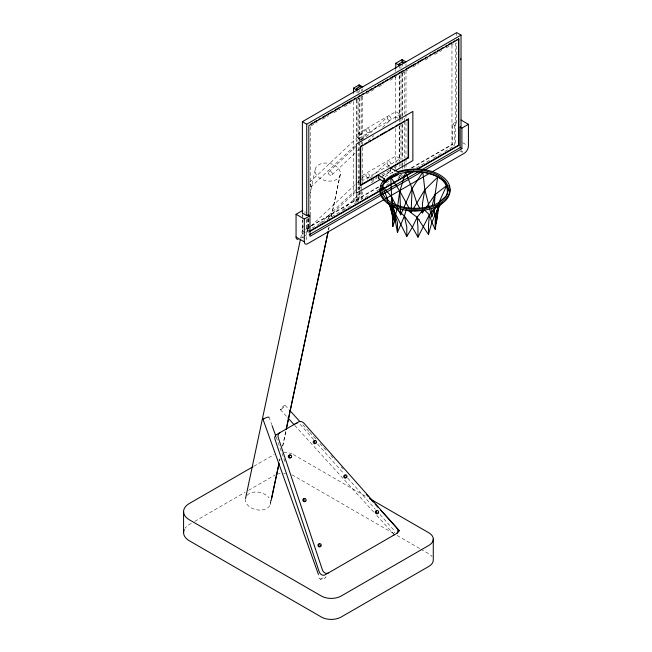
<?xml version="1.0" encoding="UTF-8"?>
<svg xmlns="http://www.w3.org/2000/svg" width="652" height="652" viewBox="0 0 652 652"><rect width="100%" height="100%" fill="white"/><g stroke="black" fill="none" stroke-linecap="round" stroke-linejoin="round"><path stroke-width="0.49" stroke-dasharray="3.26 2.44" d="M300.694 238.159L303.27 225.967M309.749 195.421L315.486 168.322M279.561 460.809L279.985 458.821M282.723 445.903L285.886 430.996M328.429 230.221L329.064 227.238M331.379 216.309L340.434 173.571M270.246 504.811L271.085 500.834M279.512 461.078L279.936 459.089M282.675 446.172L285.829 431.265M328.592 229.496L329.015 227.507M331.33 216.578L339.969 175.828A12.861 8.835 12 0 0 324.582 163.073A12.861 8.835 12 0 0 318.641 177.32A12.861 8.835 12 0 0 339.969 175.828M268.192 416.987L268.999 417.011L268.037 417.647M320.148 579.253C334.688 571.885 317.744 585.309 318.779 575.414M309.79 182.12L366.351 129.039M310.694 187.124L355.503 145.078M360.646 140.253L369.464 131.981M328.812 171.949L356.725 145.755M366.277 136.798L387.581 116.806M331.925 174.891L356.905 151.451M357.638 150.767L359.105 149.389M367.924 141.117L373.8 135.6M382.61 127.327L390.695 119.748M307.508 229.325L310.442 226.57M311.175 225.877L356.717 183.139M357.451 182.446L361.127 179.007M361.86 178.314L366.269 174.182M320.165 223.302L356.897 188.835M357.63 188.143L359.097 186.765M367.182 179.186L369.382 177.116M328.616 217.149L355.055 192.332M357.997 189.577L360.931 186.814M370.483 177.857L387.378 161.998M342.015 210.433L361.11 192.511M371.395 182.862L377.272 177.352M387.557 167.694L390.491 164.94M310.996 125.926L317.141 122.372M322.414 119.332L328.559 115.787M333.824 112.747L339.977 109.194M344.362 106.659L351.387 102.608M355.78 100.074L362.805 96.015M366.318 93.986L374.215 89.422M378.608 86.887L383.873 83.847M390.026 80.302L396.171 76.749M401.436 73.709L407.582 70.163M412.855 67.115L419 63.57M425.145 60.025L430.418 56.977M434.802 54.442L441.828 50.391M446.221 47.857L453.246 43.798M360.996 139.618L358.722 138.305L358.722 133.057L395.748 111.679L400.295 114.304L400.295 118.68M358.722 138.305L400.295 114.304M361.371 175.999L358.722 177.531L358.722 182.78L361.371 181.248M362.251 175.494L395.748 156.154L400.295 158.778L362.251 180.743M411.754 168.053L452.341 144.622L452.341 124.043L457.557 121.036M452.341 124.043L454.517 125.298L456.685 124.043L456.685 42.763M371.208 180.824L376.489 177.768M381.779 174.712L390.597 169.626M394.126 167.588L396.766 166.064M382.447 175.893L390.206 171.411L393.042 173.049M378.576 178.632L380.295 177.637M381.159 177.14L390.638 171.663L390.638 168.151M385.039 176.668L393.735 171.647M353.531 101.378L353.531 200.164L359.162 196.912L362.634 198.925L362.634 191.941M307.076 218.95L307.076 228.07L310.58 226.048M311.452 225.543L379.382 186.325M411.192 167.955L451.958 144.426L454.566 145.926M305.462 229.422L310.751 226.366M311.632 225.861L378.975 186.977M386.025 182.91L389.554 180.873M356.432 194.386L356.432 200.498L359.912 198.493L361.648 199.496L361.648 190.482M401.819 174.288L399.211 175.795L400.956 176.798L403.564 175.298M302.381 233.709L307.63 230.678M312.039 228.135L339.374 212.356M342.903 210.319L350.841 205.739M354.362 203.701L356.131 202.682M353.531 200.164L357.011 202.169L358.168 201.501L358.168 193.505M365.283 197.393L367.924 195.869M376.742 190.783L379.382 189.251M386.44 185.184L389.081 183.652M397.899 178.566L399.66 177.548L399.66 175.592M416.579 167.784L429.815 160.139M433.344 158.102L441.282 153.522M444.811 151.484L452.749 146.896M301.118 237.956L302.878 236.937M303.759 236.431L308.151 233.889M253.84 466.253L274.117 454.55M191.248 523.393L189.479 524.412A20.163 11.638 0 0 0 185.111 528.185M194.769 521.356L245.022 492.341M248.551 490.304L274.117 475.544A13.57 7.832 0 0 1 275.454 474.868M462.643 142.69L466.775 145.078M461.037 150.547L462.773 151.557M460.084 150.946L462.561 152.372M395.748 116.928L398.022 118.24M358.722 133.057L363.27 135.681L363.27 140.05M395.748 161.403L397.264 162.275M398.209 176.708L399.66 177.548M360.238 178.403L363.27 180.156L363.27 181.9M356.432 200.498L358.168 201.501M307.076 228.07L308.812 229.072M304.989 232.21L302.813 230.955L302.813 220.172M304.989 238.632L302.381 237.132L302.381 217.841M293.302 454.55L366.277 496.677M393.531 533.409L293.302 475.544A13.57 7.832 0 0 0 291.974 474.868M397.052 535.439L419.904 548.642M420.784 549.147L428.698 553.711A15.648 9.03 0 0 1 432.089 556.645M285.063 405.275L289.17 409.774M302.838 424.778L308.991 431.526M309.676 432.276L315.829 439.032M319.928 443.531L326.082 450.287M330.866 455.536L334.965 460.035M341.118 466.791L343.172 469.041M280.376 409.643L287.214 417.141M294.728 425.397L374.028 512.423M376.766 515.422L393.857 534.175M313.571 439.529L300.817 425.128A5.192 4.238 60 0 0 299.081 423.792M317.597 444.077L343.775 473.629M347.809 478.177L375.332 509.245M380.026 514.542L393.449 529.701A3.945 3.219 60 0 1 394.639 532.928M268.999 417.011L271.745 424.68M276.195 437.15L285.103 462.081M456.685 32.6L456.685 35.648M455.438 43.056L455.438 145.42M454.517 125.298L454.517 145.877M451.958 45.086L451.958 144.426M405.992 63.766L405.992 65.665M405.992 70.612L405.992 113.179M405.992 114.198L405.992 118.248M405.992 122.307L405.992 157.784M405.992 158.795L405.992 162.853M405.992 163.864L405.992 168.933M404.427 71.508L404.427 114.084M404.427 118.134L404.427 120.164M404.427 121.182L404.427 157.67M404.427 161.729L404.427 163.75M404.427 164.769L404.427 168.819M402.692 62.788L402.692 66.863M402.692 72.967L402.692 115.738M402.692 116.757L402.692 119.813M402.692 123.888L402.692 158.517M402.692 162.584L402.692 164.622M402.692 165.641L402.692 168.697M402.08 72.853L402.08 115.624M402.08 124.785L402.08 159.414M402.08 163.489L402.08 167.564M400.956 66.675L400.956 68.574M400.956 74.532L400.956 117.107M400.956 118.118L400.956 122.177M400.956 123.187L400.956 159.683M400.956 163.733L400.956 165.763M400.956 174.85L400.956 176.798M399.66 66.471L399.66 68.37M399.66 75.273L399.66 119.878M399.66 125.958L399.66 160.425M399.66 164.483L399.66 166.505M399.211 75.999L399.211 117.751M399.211 118.77L399.211 121.826M399.211 125.893L399.211 161.541M395.748 69.373L395.748 71.41M395.748 76.504L395.748 122.331M395.748 128.444L395.748 163.065M395.748 167.14L395.748 169.178M390.206 169.659L390.206 171.411M362.634 88.802L362.634 90.701M362.634 96.651L362.634 141.256M362.634 142.266L362.634 146.325M362.634 147.336L362.634 182.813M361.648 89.373L361.648 91.272M361.648 97.221L361.648 139.797M361.648 140.808L361.648 143.856M361.648 186.423L361.648 189.471M359.912 97.67L359.912 142.478M359.912 143.497L359.912 145.535M359.912 186.268L359.912 198.493M359.162 89.984L359.162 92.022M359.162 98.134L359.162 140.905M359.162 141.924L359.162 189.789M359.162 190.808L359.162 196.912M358.168 91.378L358.168 93.277M358.168 96.186L358.168 140.791M358.168 141.802L358.168 189.447M357.011 91.101L357.011 93M357.011 99.903L357.011 141.46M357.011 194.174L357.011 202.169M356.432 99.674L356.432 141.427M310.556 126.708L310.556 214.875M308.812 218.909L308.812 230.058M308.38 218.656L308.38 229.806M308.225 218.697L308.225 231.436M307.948 218.412L307.948 231.582M306.725 219.642L306.725 239.643M304.989 211.631L304.989 213.514M302.813 215.274L302.813 219.194M302.381 213.131L302.381 216.896M270.319 500.198A12.861 8.835 12 0 1 259.52 510.1A12.861 8.835 12 0 1 245.299 499.562M247.075 495.3A12.861 8.835 12 0 1 269.089 497.892M276.929 474.297A13.57 7.832 0 0 1 280.197 473.515M283.71 473.254A13.57 7.832 0 0 1 285.478 473.319M283.71 452.252A13.57 7.832 0 0 1 291.974 453.873M309.855 184.019A2.143 1.736 46.8 0 1 311.077 186.032A2.143 1.736 46.8 0 1 309.912 187.58M308.844 232.65A2.143 1.736 46.8 0 1 308.355 232.43M307.907 232.096A2.143 1.736 46.8 0 1 307.182 229.936A2.143 1.736 46.8 0 1 308.779 228.836M328.258 218.493A2.143 1.736 46.8 0 1 330.393 216.757M328.461 173.302A2.143 1.736 46.8 0 0 331.575 175.176A2.143 1.736 46.8 0 0 331.086 171.786A2.143 1.736 46.8 0 0 328.461 173.302M387.223 118.151A2.143 1.736 46.8 0 0 390.344 120.033A2.143 1.736 46.8 0 0 389.847 116.643A2.143 1.736 46.8 0 0 387.223 118.151M365.992 130.392A2.143 1.736 46.8 0 0 369.113 132.266A2.143 1.736 46.8 0 0 368.616 128.876A2.143 1.736 46.8 0 0 365.992 130.392M365.911 175.527A2.143 1.736 46.8 0 0 369.032 177.401A2.143 1.736 46.8 0 0 368.535 174.011A2.143 1.736 46.8 0 0 365.911 175.527M281.419 409.138A3.211 0.481 -42.3 0 0 285.111 405.397A3.211 0.481 -42.3 0 0 281.631 407.842A3.211 0.481 -42.3 0 0 281.419 409.138M387.019 163.35A2.143 1.736 46.8 0 0 390.14 165.225A2.143 1.736 46.8 0 0 389.643 161.835A2.143 1.736 46.8 0 0 387.019 163.35"/><path stroke-width="0.98" d="M447.117 194.516C450.393 174.019 420.214 170.001 405.642 172.242L412.105 188.518L411.249 208.387M434.248 207.426L434.069 210.384L436.392 222.878L438.291 205.111M434.371 205.461L435.031 194.63L437.704 177.124L424.851 189.765L413.792 208.037M437.158 205.657L429.391 214.712L428.503 225.038L428.503 234.573L417.109 217.312L407.924 210.352M397.655 205.902L399.823 191.117L405.642 172.242M424.297 209.805L429.391 214.712L431.852 222.422L435.202 229.349L439.236 204.565M403.857 207.548L412.105 188.518L422.822 172.161L424.851 189.765L422.431 203.4L422.431 208.167M245.511 498.568L300.327 239.879M271.558 498.576L278.722 464.786M286.301 429.008L328.013 232.21M271.085 500.834L279.089 463.067M286.252 429.277L328.168 231.484M442.007 202.633L437.639 208.966L435.202 219.814L435.202 229.349M380.344 188.925L379.945 190.677A35.037 20.228 0 0 0 405.911 210.221M380.939 186.301L381.135 185.445M432.252 205.453L435.031 194.63L446.653 185.592L438.69 203.188M406.392 209.186L404.362 216.065L397.467 232.414L395.145 219.911L389.497 204.239L394.02 220.017L397.361 207.874L400.711 214.793L403.066 209.357M428.503 234.573L431.852 222.422L437.639 208.966M438.609 205.51L436.392 213.343L436.392 222.878M391.909 204.769L392.822 226.488L395.145 219.911L394.183 211.199L391.844 205.103M424.851 189.765L431.746 216.961L434.069 210.384L437.15 205.584M422.398 210.596L417.109 217.312L412.374 227.263L406.783 236.431L394.183 211.199L387.459 202.259M392.936 205.543L404.362 216.065L412.374 227.263L417.965 237.165L429.391 214.712M410.295 210.441L411.249 212.202L412.268 210.531M421.029 210.457L422.431 212.935L424.721 209.61M425.87 207.947L435.031 194.63M384.46 182.747L385.544 181.199M318.437 574.461L262.943 419.106L267.581 417.125M439.717 201.59L446.196 196.122M386.294 180.628L390.76 177.205L399.823 191.117L409.342 208.689M384.639 182.568L390.206 178.379L397.467 175.168M395.748 68.354L395.748 63.268L402.08 59.609L405.992 61.867M353.531 93.236L353.531 88.142L359.162 84.89L362.634 86.903M356.432 90.514L356.432 88.476L359.912 86.463L361.648 87.474M399.211 65.811L399.211 63.774L402.692 61.769L404.427 62.771M421.502 171.965L309.961 236.358L309.961 215.779L308.225 214.777L306.725 215.641L302.381 213.131L302.381 121.688L456.685 32.6L461.037 35.11L461.037 126.553L460.165 127.058L460.165 147.637L421.518 169.944M302.381 121.688L306.725 124.198L461.037 35.11M311.012 123.88L312.773 122.869M314.525 121.859L317.157 120.335M318.909 119.324L320.67 118.305M322.422 117.295L325.055 115.771M326.815 114.76L332.96 111.215M334.712 110.196L339.977 107.156M342.61 105.64L352.267 100.066M354.028 99.047L355.78 98.036M358.413 96.512L360.165 95.502M361.925 94.491L363.677 93.472M366.31 91.956L368.07 90.938M369.823 89.927L372.455 88.411M374.215 87.392L375.968 86.382M377.72 85.363L380.36 83.847M382.113 82.837L383.865 81.818M385.625 80.807L388.258 79.283M390.01 78.273L396.155 74.727M397.916 73.709L403.18 70.669M405.813 69.153L415.471 63.578M417.223 62.559L423.368 59.014M425.12 58.004L426.881 56.985M429.513 55.469L431.265 54.45M433.026 53.44L435.658 51.924M437.411 50.905L439.171 49.894M440.923 48.876L443.556 47.36M445.316 46.349L447.068 45.33M448.82 44.32L451.453 42.796M453.213 41.785L454.966 40.774M456.726 39.756L458.91 38.998L458.91 145.429L417.655 169.243M458.91 38.998L308.812 125.657L308.812 215.869M361.135 146.032L362.879 145.029M364.615 144.027L367.231 142.519M368.967 141.517L370.711 140.506M372.447 139.504L375.063 137.996M376.799 136.993L378.543 135.983M380.287 134.98L386.375 131.468M388.119 130.457L393.335 127.442M395.079 126.439L401.176 122.918M402.912 121.916L404.656 120.913M406.392 119.903L408.568 119.153L408.568 157.8L390.638 168.151M383.376 181.403L378.576 178.632L378.576 175.119L360.703 185.437L360.263 185.184L360.263 146.537L360.703 146.79L408.568 119.153M298.094 239.406A4.67 2.698 -60 0 1 296.057 237.059L296.057 214.272L302.813 210.376M360.263 185.184L408.136 157.548L408.568 157.8M296.057 214.272L304.313 219.048L309.961 215.779M460.165 127.058L461.901 128.061L468.421 124.296L468.421 146.032A5.958 3.439 -60 0 1 464.208 153.326L432.537 171.615M380.695 179.178L356.351 193.228L356.351 144.043L412.863 111.419L412.863 160.604L394.607 171.142M309.26 231.33L380.36 190.278M382.113 189.267L413.71 171.02M417.223 168.99L458.478 145.176L458.91 145.429M309.692 231.582L414.15 171.272M309.105 234.85L418.886 171.468M425.014 169.936L461.901 148.64L461.901 128.061M384.15 199.553L307.614 243.742A4.67 2.698 -60 0 1 304.313 241.835L296.057 237.059M385.911 198.534L429.904 173.139M252.96 466.767L189.479 503.417A20.163 11.638 0 0 0 189.479 519.88L321.412 596.05A13.945 8.052 0 0 0 341.135 596.05L428.698 545.496A15.648 9.03 0 0 0 428.698 532.717L369.79 498.707M391.624 176.822L396.775 174.54M397.638 174.157L406.392 172.169L414.982 171.509A33.195 19.169 0 0 1 448.177 190.677M263.758 419.13L262.943 419.106M424.069 210.131L415.006 210.865L405.927 210.221M406.163 210.237L414.982 210.906A35.037 20.228 0 0 0 449.888 188.917M399.211 63.774L400.956 64.776M395.748 63.268L399.66 65.526M460.988 120.001L468.421 124.296M460.165 147.637L461.901 148.64M356.432 88.476L358.168 89.479M353.531 88.142L357.011 90.147M390.206 167.898L397.467 171.655L405.911 169.634L414.982 168.941A35.037 20.228 0 0 1 450.019 189.17A35.037 20.228 0 0 1 414.982 209.398A35.037 20.228 0 0 1 379.945 189.17L381.135 183.937L384.639 179.055L378.136 174.866M418.828 219.414L419.269 219.667M289.847 410.524L300.107 421.779M366.416 494.55L368.47 496.8M369.831 498.299L373.254 502.048M375.299 504.298L378.038 507.305M380.768 510.304L399.228 530.557M287.899 417.891L294.044 424.648M396.025 205.331L391.575 196.863L382.3 185.836L388.062 200.563M419.635 207.98L416.84 203.033L412.105 188.518M272.088 425.642L275.853 436.188M394.183 211.199L397.467 222.87L397.467 232.414M389.497 204.239L392.822 216.953L392.822 226.488M404.362 216.065L406.783 226.896L406.783 236.431M390.76 177.205L391.575 196.863L392.797 203.677M393.148 205.616L394.02 210.482L394.02 220.017M417.109 217.312L417.965 227.63L417.965 237.165M399.823 191.117L400.711 214.793M391.575 196.863L391.828 202.788M460.703 58.761L460.703 59.764M458.478 38.745L458.478 145.176M433.278 539.106L433.278 560.101A15.648 9.03 0 0 1 428.698 566.49L341.135 617.045A13.945 8.052 0 0 1 321.412 617.045L189.479 540.875A20.163 11.638 0 0 1 184.263 529.628M431.746 208.379L431.746 216.961M422.431 210.074L422.431 212.935M411.249 210.294L411.249 212.202M408.136 118.9L408.136 157.548M402.08 59.609L402.08 62.665M384.175 178.346L384.175 180.987M360.703 146.79L360.703 185.437M359.162 84.89L359.162 86.928M306.725 124.198L306.725 215.641M304.313 219.048L304.313 241.835M183.579 511.649L183.579 532.643M399.016 530.581A3.211 0.481 -42.3 0 1 396.766 533.491M279.773 432.741A4.784 3.904 60 0 0 278.298 437.777L322.463 570.044A4.393 3.586 60 0 0 328.2 573.035M274.81 438.12A4.784 3.904 60 0 0 275.087 439.635L319.252 571.902A4.393 3.586 60 0 0 324.989 574.893L396.408 533.654A3.945 3.219 60 0 0 396.669 527.843L304.028 423.278A5.192 4.238 60 0 0 298.51 421.925L276.554 434.599A4.784 3.904 60 0 0 274.818 437.622M295.291 423.784A5.192 4.238 60 0 1 297.108 423.311M393.938 534.876A3.945 3.219 60 0 1 393.197 535.512M377.915 512.863A1.5 1.222 60 0 1 376.53 513.76A1.5 1.222 60 0 1 375.34 512.13A1.5 1.222 60 0 1 376.522 510.94M315.715 443.091A1.5 1.222 60 0 1 313.995 443.45A1.5 1.222 60 0 1 313.351 441.453A1.5 1.222 60 0 1 315.079 441.094M346.31 476.791A1.5 1.222 60 0 1 345.022 478.087A1.5 1.222 60 0 1 343.718 476.31A1.5 1.222 60 0 1 345.234 475.324M305.332 501.086A1.5 1.222 60 0 1 303.612 501.445A1.5 1.222 60 0 1 302.976 499.448A1.5 1.222 60 0 1 304.696 499.09M320.474 545.243A1.5 1.222 60 0 1 319.602 546.93A1.5 1.222 60 0 1 317.98 545.512A1.5 1.222 60 0 1 319.138 544.07M290.776 457.484A1.5 1.222 60 0 1 289.056 457.851A1.5 1.222 60 0 1 288.42 455.846A1.5 1.222 60 0 1 290.14 455.487M448.829 185.445A35.037 20.228 0 0 1 449.489 187.157M381.787 190.677A33.195 19.169 0 0 1 398.388 174.076M376.057 511.844A1.5 1.222 60 0 0 378.095 513.263A1.5 1.222 60 0 0 377.891 510.785A1.5 1.222 60 0 0 376.057 511.844M313.954 441.738A1.5 1.222 60 0 0 315.992 443.156A1.5 1.222 60 0 0 315.788 440.679A1.5 1.222 60 0 0 313.954 441.738M344.427 476.147A1.5 1.222 60 0 0 346.473 477.566A1.5 1.222 60 0 0 346.269 475.088A1.5 1.222 60 0 0 344.427 476.147M303.571 499.734A1.5 1.222 60 0 0 305.617 501.152A1.5 1.222 60 0 0 305.405 498.674A1.5 1.222 60 0 0 303.571 499.734M318.673 544.974A1.5 1.222 60 0 0 320.719 546.392A1.5 1.222 60 0 0 320.515 543.915A1.5 1.222 60 0 0 318.673 544.974M289.015 456.139A1.5 1.222 60 0 0 291.061 457.557A1.5 1.222 60 0 0 290.849 455.08A1.5 1.222 60 0 0 289.015 456.139M398.388 205.771A33.195 19.169 0 0 0 448.177 189.17A33.195 19.169 0 0 0 398.388 172.576A33.195 19.169 0 0 0 398.388 205.771"/></g></svg>
